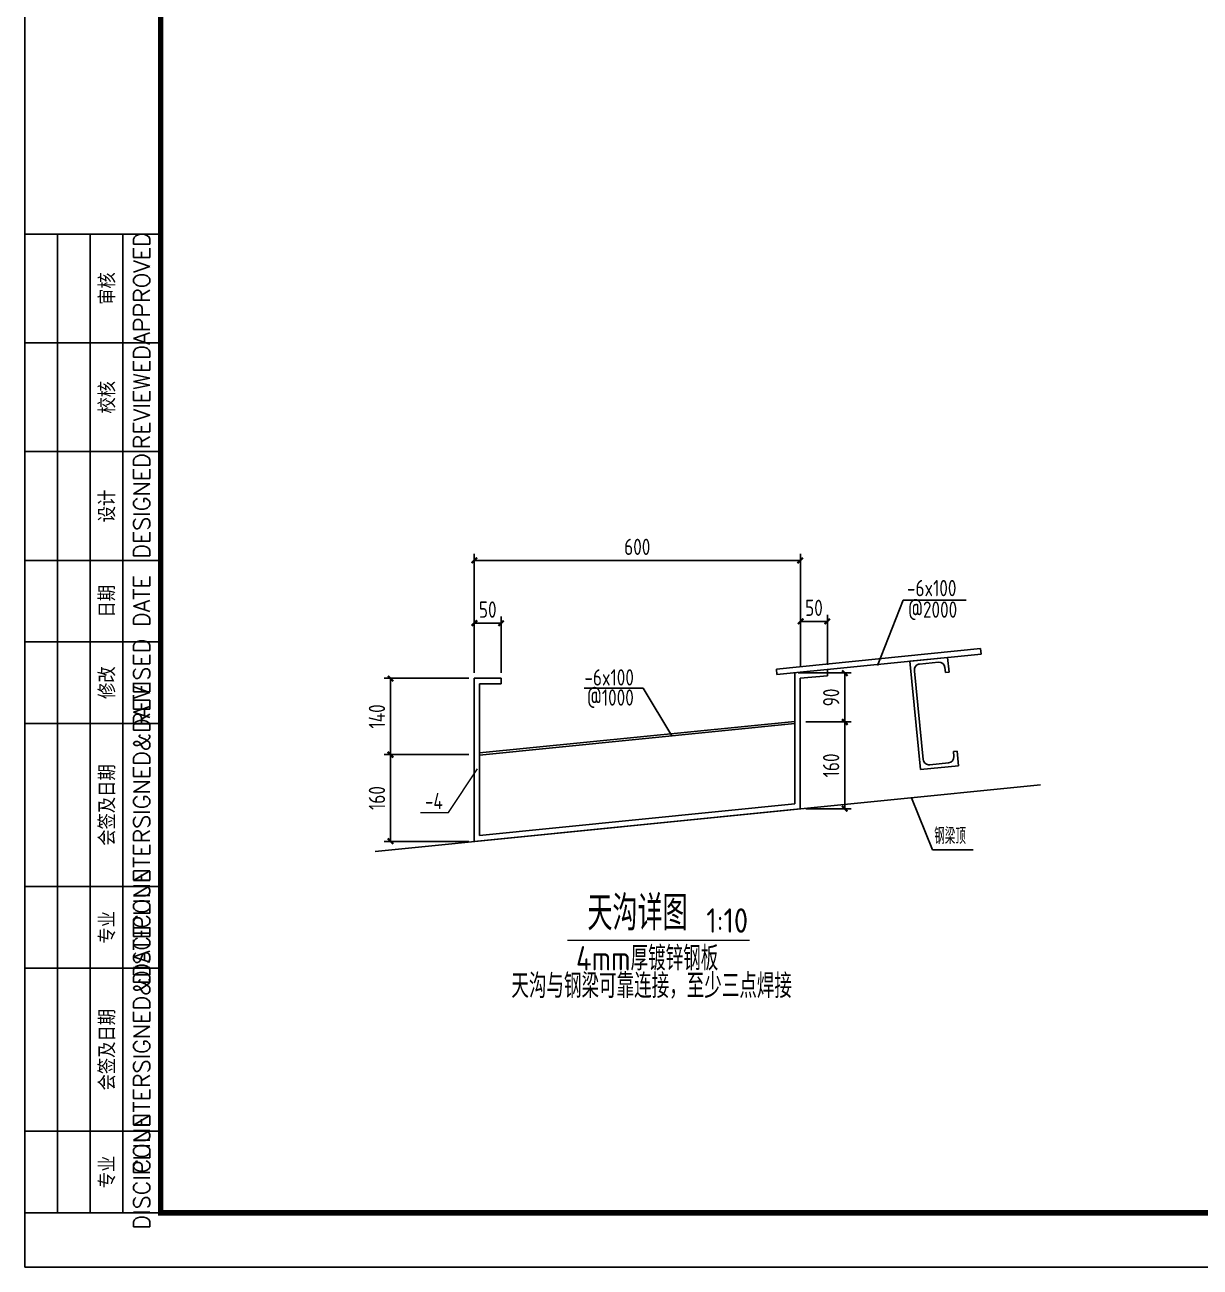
# Model space of a CAD drawing. Header units: millimetres. Extents: x 866561 to 876967, y 40200 to 44891.
# Drawn here: x 871293.6 to 871509.7, y 40204.7 to 40433.2 of the extents above; entities that cross this region are included whole.
import ezdxf
from ezdxf.enums import TextEntityAlignment as Align

# ---------------------------------------------------------------- set-up
doc = ezdxf.new("R2010")
doc.units = ezdxf.units.MM
doc.header["$LTSCALE"] = 1000
doc.header["$MEASUREMENT"] = 0
for name, color, linetype in [('AXIS', 3, 'Continuous'), ('D2', 6, 'Continuous'), ('DIM', 7, 'Continuous'), ('WALL', 2, 'Continuous'), ('文字', 7, 'Continuous'), ('标注', 7, 'Continuous'), ('梁', 4, 'Continuous')]:
    doc.layers.add(name, color=color, linetype=linetype)
doc.layers.add('零部件', color=3, linetype='Continuous', lineweight=5)
doc.styles.add('ECEC_TK', font='txt_l.shx', dxfattribs={"bigfont": 'hztxt_l.shx'})
doc.styles.add('GBHZ', font='gbenor.shx', dxfattribs={"width": 0.9, "bigfont": 'gbcbig.shx'})
doc.dimstyles.new('Y10', dxfattribs={"dimscale": 0, "dimtxt": 3, "dimasz": 0.01, "dimexe": 1.2, "dimexo": 1, "dimgap": 1, "dimtad": 1, "dimdec": 0, "dimlfac": 10, "dimzin": 0, "dimdsep": 46, "dimtxsty": 'GBHZ', "dimblk1": 'DX', "dimblk2": 'DX', "dimsah": 1, "dimcen": 0.09, "dimdle": 1, "dimadec": 0, "dimazin": 0, "dimtfac": 1, "dimtdec": 0, "dimtix": 1, "dimtmove": 2, "dimatfit": 3, "dimldrblk": 'DX', "dimfxl": 0, "dimtolj": 1, "dimtzin": 0, "dimarcsym": 0})

# ---------------------------------------------------------------- blocks, each defined once
blk = doc.blocks.new('DX')
at = {"color": 0, "linetype": 'ByBlock', "const_width": 40}
blk.add_lwpolyline([(-54, -51), (46, 49)], dxfattribs=at)
blk = doc.blocks.new('*D167')
at = {"layer": 'Defpoints', "color": 0, "transparency": 16777216}
for p in [(871436.21, 40305.02), (871444.37, 40305.02), (871436.21, 40289.04)]:
    blk.add_point(p, dxfattribs=at)
at = {"layer": 'dim', "color": 0, "lineweight": -2, "transparency": 16777216}
for p, q in [((871437.21, 40305.02), (871445.57, 40305.02)), ((871444.37, 40289.05), (871444.37, 40305.01)), ((871437.21, 40289.04), (871445.57, 40289.04))]:
    blk.add_line(p, q, dxfattribs=at)
at = {"layer": 'dim', "color": 0, "lineweight": -2, "transparency": 16777216, "xscale": 0.01, "yscale": 0.01, "zscale": 0.01}
for p, rotation in [((871444.37, 40305.02), 90), ((871444.37, 40289.04), 270)]:
    blk.add_blockref('DX', p, dxfattribs=dict(at, rotation=rotation))
at = {"layer": 'dim', "color": 0, "transparency": 16777216, "insert": (871441.87, 40297.03), "char_height": 3, "attachment_point": 5, "rotation": 90, "style": 'GBHZ'}
blk.add_mtext('\\A1;160', dxfattribs=at)
blk = doc.blocks.new('*D168')
at = {"layer": 'Defpoints', "color": 0, "transparency": 16777216}
for p in [(871434.81, 40314.03), (871444.38, 40314.03), (871436.21, 40305.02)]:
    blk.add_point(p, dxfattribs=at)
at = {"layer": 'dim', "color": 0, "lineweight": -2, "transparency": 16777216}
for p, q in [((871435.81, 40314.03), (871445.58, 40314.03)), ((871444.38, 40305.03), (871444.38, 40314.02)), ((871437.21, 40305.02), (871445.58, 40305.02))]:
    blk.add_line(p, q, dxfattribs=at)
at = {"layer": 'dim', "color": 0, "lineweight": -2, "transparency": 16777216, "xscale": 0.01, "yscale": 0.01, "zscale": 0.01}
for p, rotation in [((871444.38, 40314.03), 90), ((871444.38, 40305.02), 270)]:
    blk.add_blockref('DX', p, dxfattribs=dict(at, rotation=rotation))
at = {"layer": 'dim', "color": 0, "transparency": 16777216, "insert": (871441.88, 40309.53), "char_height": 3, "attachment_point": 5, "rotation": 90, "style": 'GBHZ'}
blk.add_mtext('\\A1;90', dxfattribs=at)
blk = doc.blocks.new('*D169')
at = {"layer": 'Defpoints', "color": 0, "transparency": 16777216}
for p in [(871441.21, 40323.52), (871436.21, 40314.1), (871441.21, 40314.5)]:
    blk.add_point(p, dxfattribs=at)
at = {"layer": 'dim', "color": 0, "lineweight": -2, "transparency": 16777216}
for p, q in [((871436.21, 40315.1), (871436.21, 40324.72)), ((871441.21, 40315.5), (871441.21, 40324.72)), ((871436.22, 40323.52), (871441.2, 40323.52))]:
    blk.add_line(p, q, dxfattribs=at)
at = {"layer": 'dim', "color": 0, "lineweight": -2, "transparency": 16777216, "xscale": 0.01, "yscale": 0.01, "zscale": 0.01, "rotation": 180}
blk.add_blockref('DX', (871436.21, 40323.52), dxfattribs=at)
at = {"layer": 'dim', "color": 0, "lineweight": -2, "transparency": 16777216, "xscale": 0.01, "yscale": 0.01, "zscale": 0.01}
blk.add_blockref('DX', (871441.21, 40323.52), dxfattribs=at)
at = {"layer": 'dim', "color": 0, "transparency": 16777216, "insert": (871438.71, 40326.02), "char_height": 3, "attachment_point": 5, "style": 'GBHZ'}
blk.add_mtext('\\A1;50', dxfattribs=at)
blk = doc.blocks.new('*D170')
at = {"layer": 'Defpoints', "color": 0, "transparency": 16777216}
for p in [(871376.21, 40334.73), (871376.21, 40316.62), (871436.21, 40316.62)]:
    blk.add_point(p, dxfattribs=at)
at = {"layer": 'dim', "color": 0, "lineweight": -2, "transparency": 16777216}
for p, q in [((871376.21, 40317.62), (871376.21, 40335.93)), ((871436.2, 40334.73), (871376.22, 40334.73)), ((871436.21, 40317.62), (871436.21, 40335.93))]:
    blk.add_line(p, q, dxfattribs=at)
at = {"layer": 'dim', "color": 0, "lineweight": -2, "transparency": 16777216, "xscale": 0.01, "yscale": 0.01, "zscale": 0.01, "rotation": 180}
blk.add_blockref('DX', (871376.21, 40334.73), dxfattribs=at)
at = {"layer": 'dim', "color": 0, "lineweight": -2, "transparency": 16777216, "xscale": 0.01, "yscale": 0.01, "zscale": 0.01}
blk.add_blockref('DX', (871436.21, 40334.73), dxfattribs=at)
at = {"layer": 'dim', "color": 0, "transparency": 16777216, "insert": (871406.21, 40337.23), "char_height": 3, "attachment_point": 5, "style": 'GBHZ'}
blk.add_mtext('\\A1;600', dxfattribs=at)
blk = doc.blocks.new('*D171')
at = {"layer": 'Defpoints', "color": 0, "transparency": 16777216}
for p in [(871376.21, 40313.05), (871360.83, 40299.02), (871376.21, 40299.02)]:
    blk.add_point(p, dxfattribs=at)
at = {"layer": 'dim', "color": 0, "lineweight": -2, "transparency": 16777216}
for p, q in [((871375.21, 40313.05), (871359.63, 40313.05)), ((871360.83, 40313.04), (871360.83, 40299.03)), ((871375.21, 40299.02), (871359.63, 40299.02))]:
    blk.add_line(p, q, dxfattribs=at)
at = {"layer": 'dim', "color": 0, "lineweight": -2, "transparency": 16777216, "xscale": 0.01, "yscale": 0.01, "zscale": 0.01}
for p, rotation in [((871360.83, 40313.05), 90), ((871360.83, 40299.02), 270)]:
    blk.add_blockref('DX', p, dxfattribs=dict(at, rotation=rotation))
at = {"layer": 'dim', "color": 0, "transparency": 16777216, "insert": (871358.33, 40306.04), "char_height": 3, "attachment_point": 5, "rotation": 90, "style": 'GBHZ'}
blk.add_mtext('\\A1;140', dxfattribs=at)
blk = doc.blocks.new('*D172')
at = {"layer": 'Defpoints', "color": 0, "transparency": 16777216}
for p in [(871376.21, 40299.02), (871360.83, 40283.04), (871376.21, 40283.04)]:
    blk.add_point(p, dxfattribs=at)
at = {"layer": 'dim', "color": 0, "lineweight": -2, "transparency": 16777216}
for p, q in [((871375.21, 40299.02), (871359.63, 40299.02)), ((871360.83, 40299.01), (871360.83, 40283.05)), ((871375.21, 40283.04), (871359.63, 40283.04))]:
    blk.add_line(p, q, dxfattribs=at)
at = {"layer": 'dim', "color": 0, "lineweight": -2, "transparency": 16777216, "xscale": 0.01, "yscale": 0.01, "zscale": 0.01}
for p, rotation in [((871360.83, 40299.02), 90), ((871360.83, 40283.04), 270)]:
    blk.add_blockref('DX', p, dxfattribs=dict(at, rotation=rotation))
at = {"layer": 'dim', "color": 0, "transparency": 16777216, "insert": (871358.33, 40291.03), "char_height": 3, "attachment_point": 5, "rotation": 90, "style": 'GBHZ'}
blk.add_mtext('\\A1;160', dxfattribs=at)
blk = doc.blocks.new('*D152')
at = {"layer": 'Defpoints', "color": 0, "transparency": 16777216}
for p in [(871376.21, 40323.19), (871376.21, 40313.05), (871381.21, 40313.05)]:
    blk.add_point(p, dxfattribs=at)
at = {"layer": 'dim', "color": 0, "lineweight": -2, "transparency": 16777216}
for p, q in [((871376.21, 40314.05), (871376.21, 40324.39)), ((871381.2, 40323.19), (871376.22, 40323.19)), ((871381.21, 40314.05), (871381.21, 40324.39))]:
    blk.add_line(p, q, dxfattribs=at)
at = {"layer": 'dim', "color": 0, "lineweight": -2, "transparency": 16777216, "xscale": 0.01, "yscale": 0.01, "zscale": 0.01, "rotation": 180}
blk.add_blockref('DX', (871376.21, 40323.19), dxfattribs=at)
at = {"layer": 'dim', "color": 0, "lineweight": -2, "transparency": 16777216, "xscale": 0.01, "yscale": 0.01, "zscale": 0.01}
blk.add_blockref('DX', (871381.21, 40323.19), dxfattribs=at)
at = {"layer": 'dim', "color": 0, "transparency": 16777216, "insert": (871378.71, 40325.69), "char_height": 3, "attachment_point": 5, "style": 'GBHZ'}
blk.add_mtext('\\A1;50', dxfattribs=at)
blk = doc.blocks.new('fe')
at = {"layer": 'D2'}
for p, q in [((868173.85, 41251.28, 15.4), (868180.85, 41251.28, 15.4)), ((868173.85, 41251.28, 15.4), (868173.85, 41231.28, 15.4)), ((868175.61, 41250.59, 15.4), (868179.09, 41250.6, 15.4)), ((868180.84, 41248.57, 15.4), (868180.85, 41251.28, 15.4)), ((868174.53, 41249.41, 15.4), (868174.53, 41233.04, 15.4)), ((868180.17, 41248.57, 15.4), (868180.17, 41249.51, 15.4)), ((868180.17, 41248.57, 15.4), (868180.84, 41248.57, 15.4)), ((868175.61, 41231.95, 15.4), (868179.09, 41231.96, 15.4)), ((868180.17, 41233.04, 15.4), (868180.18, 41233.98, 15.4)), ((868180.18, 41233.98, 15.4), (868180.85, 41233.98, 15.4)), ((868180.85, 41231.28, 15.4), (868180.85, 41233.98, 15.4)), ((868173.85, 41231.28, 15.4), (868180.85, 41231.28, 15.4))]:
    blk.add_line(p, q, dxfattribs=at)
for centre, start, end in [((868175.61, 41249.51, 15.4), 89.9549, 185.6464), ((868179.09, 41249.52, 15.4), 359.9549, 89.9549), ((868175.61, 41233.04, 15.4), 179.9549, 269.9549), ((868179.09, 41233.04, 15.4), 269.9549, 359.9549)]:
    blk.add_arc(centre, 1.08, start, end, dxfattribs=at)

msp = doc.modelspace()

# ---------------------------------------------------------------- linework, layer by layer
for p, q in [((871293.569, 40204.747), (871293.569, 40798.747)), ((871293.569, 40798.747), (871293.569, 40204.747)), ((871299.569, 40214.747), (871299.569, 40394.747)), ((871305.569, 40214.747), (871305.569, 40394.747)), ((871311.569, 40214.747), (871311.569, 40394.747)), ((871293.569, 40374.747), (871318.569, 40374.747)), ((871293.569, 40354.747), (871318.569, 40354.747)), ((871293.569, 40334.747), (871318.569, 40334.747)), ((871450.392, 40315.387), (871455.113, 40327.444)), ((871455.113, 40327.444), (871466.685, 40327.444)), ((871293.569, 40319.747), (871318.569, 40319.747)), ((871396.444, 40311.222, -15.397), (871407.311, 40311.222, -15.397)), ((871412.579, 40302.447, -15.397), (871407.311, 40311.222, -15.397)), ((871293.569, 40304.747), (871318.569, 40304.747)), ((871293.569, 40274.747), (871318.569, 40274.747)), ((871293.569, 40259.747), (871318.569, 40259.747)), ((871293.569, 40229.747), (871318.569, 40229.747)), ((872134.569, 40204.747), (871293.569, 40204.747))]:
    msp.add_line(p, q)
at = {"color": 6}
for p, q in [((871431.794, 40314.756), (871469.357, 40318.513)), ((871431.861, 40313.758), (871469.456, 40317.518)), ((871431.794, 40314.756), (871431.861, 40313.758))]:
    msp.add_line(p, q, dxfattribs=at)
at = {"color": 0, "const_width": 1}
msp.add_lwpolyline([(872124.569, 40214.747), (871318.569, 40214.747), (871318.569, 40788.747), (872124.569, 40788.747)], close=True, dxfattribs=at)
msp.add_lwpolyline([(871293.569, 40394.747), (871293.569, 40214.747), (871318.569, 40214.747), (871318.569, 40394.747)], close=True)
at = {"layer": 'AXIS'}
for q in [(871456.627, 40291.086), (871468.011, 40281.509)]:
    msp.add_line((871460.523, 40281.509), q, dxfattribs=at)
at = {"layer": 'D2'}
for p, q in [((871435.205, 40289.948), (871435.205, 40314.093)), ((871441.205, 40313.493), (871436.205, 40313.093)), ((871441.205, 40314.693), (871441.205, 40313.493)), ((871376.205, 40313.048), (871381.207, 40313.048)), ((871377.205, 40312.048), (871377.205, 40284.148)), ((871377.205, 40312.048), (871381.207, 40312.048)), ((871381.207, 40313.048), (871381.207, 40312.048)), ((871436.205, 40313.093), (871436.205, 40289.043)), ((871377.205, 40284.148), (871435.205, 40289.948))]:
    msp.add_line(p, q, dxfattribs=at)
for points in [[(871435.807, 40314.095), (871435.807, 40314.084)], [(871376.205, 40313.048), (871376.205, 40283.043), (871436.205, 40289.043)], [(871376.205, 40313.048), (871377.205, 40313.048)]]:
    msp.add_lwpolyline(points, dxfattribs=at)
at = {"layer": 'WALL'}
for p, q in [((871469.357, 40318.513), (871469.456, 40317.518)), ((871358.032, 40281.226), (871480.38, 40293.461))]:
    msp.add_line(p, q, dxfattribs=at)
at = {"layer": '文字', "color": 6, "const_width": 0.256}
msp.add_lwpolyline([(871393.375, 40264.854), (871426.907, 40264.854)], dxfattribs=at)
at = {"layer": '梁'}
for p, q in [((871377.205, 40299.324), (871435.205, 40305.124)), ((871377.205, 40298.922), (871435.205, 40304.722))]:
    msp.add_line(p, q, dxfattribs=at)
at = {"layer": '零部件'}
for p, q in [((871371.515, 40288.394), (871376.813, 40296.371)), ((871366.37, 40288.394), (871371.515, 40288.394))]:
    msp.add_line(p, q, dxfattribs=at)

# ---------------------------------------------------------------- block references
at = {"layer": '标注', "rotation": 5.747019630119031}
msp.add_blockref('fe', (11776.904, -87663.481, -15.397), dxfattribs=at)

# ---------------------------------------------------------------- texts
at = {"style": 'ECEC_TK'}
for s, p in [('APPROVED', (871315.069, 40384.747)), ('审核', (871308.569, 40384.747)), ('REVIEWED', (871315.069, 40364.747)), ('校核', (871308.569, 40364.747)), ('DESIGNED', (871315.069, 40344.747)), ('设计', (871308.569, 40344.747)), ('DATE', (871315.069, 40327.247)), ('日期', (871308.569, 40327.247)), ('REVISED', (871315.069, 40312.247)), ('修改', (871308.569, 40312.247)), ('COUNTERSIGNED&DATE', (871315.069, 40289.747)), ('会签及日期', (871308.569, 40289.747)), ('DISCIPLINE', (871315.069, 40267.247)), ('专业', (871308.569, 40267.247)), ('COUNTERSIGNED&DATE', (871315.069, 40244.747)), ('会签及日期', (871308.569, 40244.747)), ('DISCIPLINE', (871315.069, 40222.247)), ('专业', (871308.569, 40222.247))]:
    msp.add_text(s, height=3, rotation=90, dxfattribs=at).set_placement(p, align=Align.MIDDLE)
at = {"layer": 'AXIS', "style": 'GBHZ', "width": 0.9}
for s, p in [('-6x100', (871455.818, 40328.143, 5)), ('@2000', (871456.027, 40324.184, 5)), ('-6x100', (871396.492, 40311.718, -5.397)), ('@1000', (871396.964, 40308.021, 10)), ('-4', (871367.152, 40288.978)), ('钢梁顶', (871460.839, 40282.554, 5))]:
    msp.add_text(s, height=3, dxfattribs=at).set_placement(p)
at = {"layer": '文字', "color": 6, "style": 'GBHZ'}
for s, height, p in [('天沟详图', 6.4, (871397.04, 40266.672)), ('1:10', 4.48, (871418.923, 40266.258)), ('4mm厚镀锌钢板', 4.48, (871394.939, 40259.314)), ('天沟与钢梁可靠连接，至少三点焊接', 4.48, (871383.056, 40254.243))]:
    msp.add_text(s, height=height, dxfattribs=at).set_placement(p)

# ---------------------------------------------------------------- dimensions: what is measured, and where the dimension line sits
at = {"layer": 'dim'}
for base, p1, p2, picture, middle in [((871376.205, 40334.726), (871436.205, 40316.616), (871376.205, 40316.621), '*D170', (871406.205, 40337.226)), ((871376.205, 40323.185), (871381.207, 40313.048), (871376.205, 40313.048), '*D152', (871378.706, 40325.685)), ((871441.205, 40323.523), (871436.205, 40314.095), (871441.205, 40314.496), '*D169', (871438.705, 40326.023))]:
    dim = msp.add_linear_dim(base=base, p1=p1, p2=p2, dimstyle='Y10', override={"dimscale": 1}, dxfattribs=at)
    dim.commit()
    dim.dimension.update_dxf_attribs({"geometry": picture, "text_midpoint": middle})
for base, p1, p2, picture, middle in [((871360.835, 40299.023), (871376.205, 40313.048), (871376.205, 40299.023), '*D171', (871358.335, 40306.036)), ((871444.384, 40314.028), (871436.205, 40305.023), (871434.807, 40314.028), '*D168', (871441.884, 40309.526)), ((871444.372, 40305.023), (871436.205, 40289.043), (871436.205, 40305.023), '*D167', (871441.872, 40297.033)), ((871360.835, 40283.043), (871376.205, 40299.023), (871376.205, 40283.043), '*D172', (871358.335, 40291.033))]:
    dim = msp.add_linear_dim(base=base, p1=p1, p2=p2, angle=90, dimstyle='Y10', override={"dimscale": 1}, dxfattribs=at)
    dim.commit()
    dim.dimension.update_dxf_attribs({"geometry": picture, "text_midpoint": middle})

doc.saveas('drawing.dxf')
